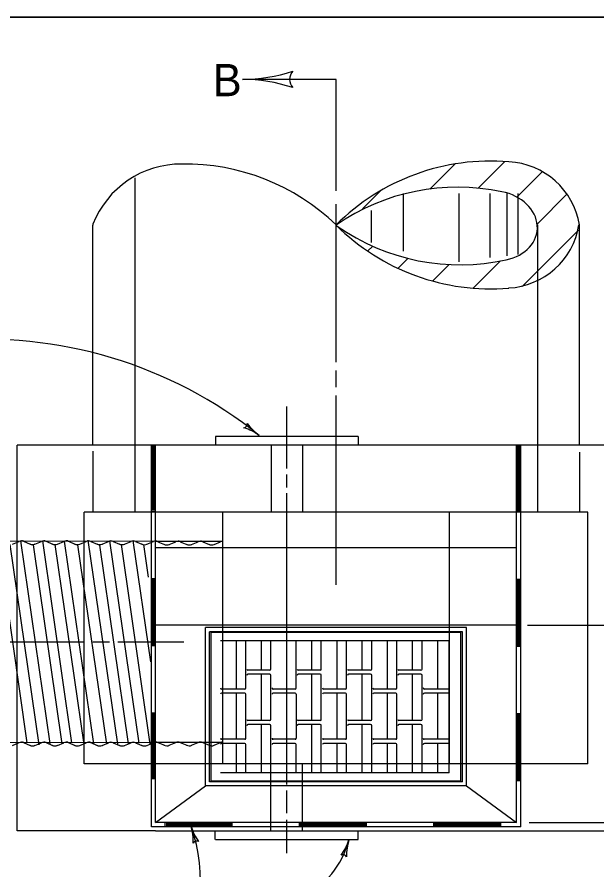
# Model space of a CAD drawing. Extents: x 1007 to 1035.5, y 1000.5 to 1021.5.
# Drawn here: x 1011.13 to 1015.45, y 1015.15 to 1021.5 of the extents above; entities that cross this region are included whole.
import ezdxf

# ---------------------------------------------------------------- set-up
doc = ezdxf.new("R2010")
doc.units = 0
for name, color, linetype in [('Level 1', 7, 'Continuous'), ('Level 10', 7, 'Continuous'), ('Level 11', 7, 'Continuous')]:
    doc.layers.add(name, color=color, linetype=linetype)

msp = doc.modelspace()

# ---------------------------------------------------------------- linework, layer by layer
at = {"layer": 'Level 1'}
for p, q in [((1013.5103, 1021.0355), (1012.8125, 1021.0355)), ((1013.5103, 1020.2054), (1013.5103, 1021.0355)), ((1014.2083, 1020.2184), (1014.399, 1020.4092)), ((1014.5678, 1020.2244), (1014.7636, 1020.4201)), ((1014.8558, 1020.1589), (1015.0446, 1020.3476)), ((1012.0103, 1020.3014), (1012.0103, 1017.8103)), ((1013.7068, 1020.0704), (1013.8488, 1020.2124)), ((1014.0133, 1019.7558), (1014.0133, 1020.1848)), ((1014.4266, 1019.6763), (1014.4266, 1020.1848)), ((1014.657, 1019.7081), (1014.657, 1020.1848)), ((1014.7841, 1019.72), (1014.7841, 1020.1848)), ((1014.8676, 1019.7319), (1014.8676, 1020.1848)), ((1015.0078, 1019.9572), (1015.2323, 1020.1817)), ((1013.775, 1019.8193), (1013.775, 1020.0577)), ((1011.6978, 1018.3103), (1011.6978, 1019.9488)), ((1014.8973, 1019.4932), (1015.3157, 1019.9116)), ((1015.0103, 1019.9514), (1015.0103, 1017.8103)), ((1015.3228, 1018.3103), (1015.3228, 1019.9514)), ((1013.7454, 1019.7556), (1013.7832, 1019.7933)), ((1013.9709, 1019.6274), (1014.0464, 1019.7029)), ((1014.2291, 1019.5322), (1014.3533, 1019.6563)), ((1014.5338, 1019.4833), (1014.7342, 1019.6836)), ((1013.6736, 1018.3738), (1012.6111, 1018.3738)), ((1012.6111, 1018.3738), (1012.6111, 1018.3113)), ((1013.6749, 1018.3738), (1013.6749, 1018.3113)), ((1015.8853, 1018.3113), (1011.1353, 1018.3113)), ((1011.1353, 1017.5874), (1011.1353, 1018.3113)), ((1012.1353, 1015.4675), (1012.1353, 1018.3113)), ((1012.1353, 1018.3113), (1012.1665, 1018.3113)), ((1012.1422, 1017.8228), (1012.1422, 1018.3113)), ((1012.1505, 1017.8228), (1012.1505, 1018.3113)), ((1012.1565, 1017.8228), (1012.1565, 1018.3113)), ((1012.1613, 1017.8228), (1012.1613, 1018.3113)), ((1012.1665, 1015.4988), (1012.1665, 1018.3113)), ((1014.8541, 1015.4988), (1014.8541, 1018.3113)), ((1014.8541, 1018.3113), (1014.8853, 1018.3113)), ((1014.8574, 1017.817), (1014.8574, 1018.3113)), ((1014.8618, 1017.817), (1014.8618, 1018.3113)), ((1014.8644, 1017.817), (1014.8644, 1018.3113)), ((1014.8664, 1017.817), (1014.8664, 1018.3113)), ((1014.8703, 1017.817), (1014.8703, 1018.3113)), ((1014.8733, 1017.817), (1014.8733, 1018.3113)), ((1014.8773, 1017.817), (1014.8773, 1018.3113)), ((1014.88, 1017.817), (1014.88, 1018.3113)), ((1014.8826, 1017.817), (1014.8826, 1018.3113)), ((1014.8853, 1017.817), (1014.8853, 1018.3113)), ((1011.6978, 1018.2654), (1011.6978, 1017.8103)), ((1015.3228, 1018.2579), (1015.3228, 1017.8103)), ((1011.6353, 1015.9363), (1011.6353, 1017.8113)), ((1015.3853, 1017.8113), (1011.6353, 1017.8113)), ((1012.1353, 1017.8169), (1012.1665, 1017.8169)), ((1012.6666, 1015.9363), (1012.6666, 1017.8113)), ((1014.3541, 1015.9363), (1014.3541, 1017.8113)), ((1014.8543, 1017.8169), (1014.8854, 1017.8169)), ((1014.8853, 1015.4675), (1014.8853, 1017.817)), ((1014.8854, 1017.8169), (1014.8855, 1017.8169)), ((1015.3853, 1015.9363), (1015.3853, 1017.8113)), ((1008.3863, 1017.5998), (1012.1665, 1017.5959)), ((1011.2104, 1016.091), (1010.9925, 1017.5971)), ((1011.2978, 1016.0783), (1011.0822, 1017.5697)), ((1011.1013, 1017.5733), (1011.1499, 1017.5935)), ((1011.1353, 1016.0815), (1011.1353, 1017.5973)), ((1011.3797, 1016.0872), (1011.1613, 1017.5973)), ((1011.1835, 1017.594), (1011.2313, 1017.5733)), ((1011.4708, 1016.0853), (1011.2563, 1017.5683)), ((1011.2679, 1017.5731), (1011.3166, 1017.5933)), ((1011.5433, 1016.0913), (1011.3256, 1017.5967)), ((1011.3502, 1017.5938), (1011.3979, 1017.5732)), ((1011.6333, 1016.0808), (1011.418, 1017.5693)), ((1011.4346, 1017.5729), (1011.4833, 1017.5932)), ((1011.7058, 1016.0838), (1011.4872, 1017.5953)), ((1011.5168, 1017.5937), (1011.5646, 1017.573)), ((1011.8023, 1016.0832), (1011.5876, 1017.5671)), ((1011.6013, 1017.5728), (1011.6499, 1017.593)), ((1011.8843, 1016.0817), (1011.6644, 1017.6018)), ((1011.6835, 1017.5935), (1011.7313, 1017.5728)), ((1011.9639, 1016.0847), (1011.7498, 1017.5651)), ((1011.7679, 1017.5726), (1011.8166, 1017.5928)), ((1012.0442, 1016.0894), (1011.8263, 1017.5963)), ((1011.8502, 1017.5933), (1011.8979, 1017.5727)), ((1012.1269, 1016.0829), (1011.912, 1017.569)), ((1011.9346, 1017.5724), (1011.9833, 1017.5927)), ((1012.1297, 1016.6959), (1011.9988, 1017.601)), ((1012.0168, 1017.5932), (1012.0646, 1017.5725)), ((1012.114, 1017.326), (1012.0789, 1017.5688)), ((1012.1013, 1017.5723), (1012.1499, 1017.5925)), ((1012.1651, 1017.594), (1012.6666, 1017.594)), ((1012.1836, 1017.5911), (1012.2313, 1017.5705)), ((1012.268, 1017.5703), (1012.3167, 1017.5906)), ((1012.3503, 1017.5911), (1012.398, 1017.5705)), ((1012.4347, 1017.5703), (1012.4833, 1017.5906)), ((1012.5169, 1017.5911), (1012.5647, 1017.5705)), ((1012.6013, 1017.5703), (1012.65, 1017.5906)), ((1014.8541, 1017.5446), (1012.1665, 1017.5446)), ((1012.1353, 1017.3169), (1012.1665, 1017.3169)), ((1012.1422, 1016.8216), (1012.1422, 1017.3129)), ((1012.1494, 1016.8216), (1012.1494, 1017.3129)), ((1012.1528, 1016.8216), (1012.1528, 1017.3129)), ((1012.1588, 1016.8216), (1012.1588, 1017.3129)), ((1014.8541, 1017.3113), (1014.8853, 1017.3113)), ((1014.8541, 1017.3113), (1014.8853, 1017.3113)), ((1014.8541, 1017.3113), (1014.8853, 1017.3113)), ((1014.857, 1016.817), (1014.857, 1017.3113)), ((1014.8604, 1016.817), (1014.8604, 1017.3113)), ((1014.8643, 1016.817), (1014.8643, 1017.3113)), ((1014.8688, 1016.817), (1014.8688, 1017.3113)), ((1014.874, 1016.817), (1014.874, 1017.3113)), ((1014.8778, 1016.817), (1014.8778, 1017.3113)), ((1014.8807, 1016.817), (1014.8807, 1017.3113)), ((1014.8853, 1016.817), (1014.8853, 1017.3113)), ((1014.8553, 1016.9696), (1012.1665, 1016.9696)), ((1014.4826, 1016.9504), (1012.5373, 1016.9504)), ((1012.5373, 1015.7707), (1012.5373, 1016.9504)), ((1012.5686, 1015.802), (1012.5686, 1016.9192)), ((1014.4513, 1016.9192), (1012.5686, 1016.9192)), ((1012.5804, 1015.8058), (1012.5804, 1016.9152)), ((1014.4395, 1016.9152), (1012.5804, 1016.9152)), ((1014.4395, 1015.8058), (1014.4395, 1016.9152)), ((1014.4513, 1015.802), (1014.4513, 1016.9192)), ((1014.4826, 1015.7707), (1014.4826, 1016.9504)), ((1014.9363, 1016.9696), (1016.7246, 1016.9696)), ((1014.3535, 1016.8527), (1012.6507, 1016.8527)), ((1012.7679, 1016.4934), (1012.7679, 1016.8527)), ((1012.8379, 1016.5011), (1012.8379, 1016.8527)), ((1012.9554, 1016.6338), (1012.9554, 1016.8527)), ((1013.0254, 1016.6418), (1013.0254, 1016.8527)), ((1013.1429, 1016.4933), (1013.1429, 1016.8527)), ((1013.2129, 1016.5011), (1013.2129, 1016.8527)), ((1013.3303, 1016.6338), (1013.3303, 1016.8527)), ((1013.4004, 1016.6418), (1013.4004, 1016.8527)), ((1013.5178, 1016.4933), (1013.5178, 1016.8527)), ((1013.5879, 1016.5011), (1013.5879, 1016.8527)), ((1013.7053, 1016.6338), (1013.7053, 1016.8527)), ((1013.7754, 1016.6418), (1013.7754, 1016.8527)), ((1013.8928, 1016.4933), (1013.8928, 1016.8527)), ((1013.9629, 1016.5011), (1013.9629, 1016.8527)), ((1014.0803, 1016.634), (1014.0803, 1016.8527)), ((1014.1504, 1016.6418), (1014.1504, 1016.8527)), ((1014.2678, 1016.4934), (1014.2678, 1016.8527)), ((1014.3535, 1015.8683), (1014.3535, 1016.8527)), ((1012.1353, 1016.8169), (1012.1665, 1016.8169)), ((1014.8541, 1016.8113), (1014.8853, 1016.8113)), ((1013.0176, 1016.6339), (1012.8535, 1016.6339)), ((1013.0176, 1016.6027), (1012.8535, 1016.6027)), ((1012.9554, 1016.259), (1012.9554, 1016.6028)), ((1013.0254, 1016.2668), (1013.0254, 1016.5948)), ((1013.3926, 1016.6339), (1013.2285, 1016.6339)), ((1013.3926, 1016.6027), (1013.2285, 1016.6027)), ((1013.3303, 1016.2589), (1013.3303, 1016.6026)), ((1013.4004, 1016.2668), (1013.4004, 1016.5948)), ((1013.7676, 1016.6339), (1013.6035, 1016.6339)), ((1013.7676, 1016.6027), (1013.6035, 1016.6027)), ((1013.7053, 1016.259), (1013.7053, 1016.6028)), ((1013.7754, 1016.2668), (1013.7754, 1016.5948)), ((1014.1426, 1016.6339), (1013.9785, 1016.6339)), ((1014.1426, 1016.6027), (1013.9785, 1016.6027)), ((1014.0803, 1016.259), (1014.0803, 1016.6026)), ((1014.1504, 1016.2668), (1014.1504, 1016.5948)), ((1012.8301, 1016.4933), (1012.6582, 1016.4933)), ((1013.2051, 1016.4933), (1013.041, 1016.4933)), ((1013.5801, 1016.4933), (1013.416, 1016.4933)), ((1013.9551, 1016.4933), (1013.791, 1016.4933)), ((1014.3535, 1016.4933), (1014.1688, 1016.4933)), ((1012.8301, 1016.462), (1012.6582, 1016.462)), ((1012.7679, 1016.1183), (1012.7679, 1016.462)), ((1012.8379, 1016.1261), (1012.8379, 1016.4543)), ((1013.2051, 1016.462), (1013.041, 1016.462)), ((1013.1429, 1016.1182), (1013.1429, 1016.462)), ((1013.2129, 1016.4543), (1013.2129, 1016.1261)), ((1013.5801, 1016.462), (1013.416, 1016.462)), ((1013.5178, 1016.1183), (1013.5178, 1016.462)), ((1013.5879, 1016.1261), (1013.5879, 1016.4543)), ((1013.9551, 1016.462), (1013.791, 1016.462)), ((1013.8928, 1016.1183), (1013.8928, 1016.462)), ((1013.9629, 1016.1261), (1013.9629, 1016.4543)), ((1014.3535, 1016.462), (1014.1688, 1016.462)), ((1014.2678, 1016.1183), (1014.2678, 1016.462)), ((1012.1353, 1016.3169), (1012.1665, 1016.3169)), ((1012.1422, 1015.8218), (1012.1422, 1016.3135)), ((1012.1446, 1015.8218), (1012.1446, 1016.3135)), ((1012.1507, 1015.8218), (1012.1507, 1016.3135)), ((1012.1594, 1015.8218), (1012.1594, 1016.3135)), ((1014.8541, 1016.3113), (1014.8853, 1016.3113)), ((1014.8541, 1016.3113), (1014.8853, 1016.3113)), ((1014.859, 1015.817), (1014.859, 1016.3113)), ((1014.8663, 1015.817), (1014.8663, 1016.3113)), ((1014.8703, 1015.817), (1014.8703, 1016.3113)), ((1014.8746, 1015.817), (1014.8746, 1016.3113)), ((1014.8808, 1015.817), (1014.8808, 1016.3113)), ((1014.8853, 1015.817), (1014.8853, 1016.3113)), ((1013.0176, 1016.2589), (1012.8535, 1016.2589)), ((1013.0176, 1016.2277), (1012.8535, 1016.2277)), ((1012.9554, 1015.8683), (1012.9554, 1016.2276)), ((1013.0254, 1015.8683), (1013.0254, 1016.2198)), ((1013.3926, 1016.2589), (1013.2285, 1016.2589)), ((1013.3926, 1016.2277), (1013.2285, 1016.2277)), ((1013.3303, 1015.8683), (1013.3303, 1016.2276)), ((1013.4004, 1015.8683), (1013.4004, 1016.2198)), ((1013.7676, 1016.2589), (1013.6035, 1016.2589)), ((1013.7676, 1016.2277), (1013.6035, 1016.2277)), ((1013.7053, 1015.8683), (1013.7053, 1016.2278)), ((1013.7754, 1015.8683), (1013.7754, 1016.2198)), ((1014.1426, 1016.2589), (1013.9785, 1016.2589)), ((1014.1426, 1016.2277), (1013.9785, 1016.2277)), ((1014.0803, 1015.8683), (1014.0803, 1016.2275)), ((1014.1504, 1015.8683), (1014.1504, 1016.2198)), ((1008.3848, 1016.0998), (1012.1665, 1016.0959)), ((1011.1013, 1016.0733), (1011.1499, 1016.0935)), ((1011.1835, 1016.094), (1011.2313, 1016.0733)), ((1011.2679, 1016.0731), (1011.3166, 1016.0933)), ((1011.3502, 1016.0938), (1011.3979, 1016.0732)), ((1011.4346, 1016.0729), (1011.4833, 1016.0932)), ((1011.5168, 1016.0937), (1011.5646, 1016.073)), ((1011.6013, 1016.0728), (1011.6499, 1016.093)), ((1011.6835, 1016.0935), (1011.7313, 1016.0728)), ((1011.7679, 1016.0726), (1011.8166, 1016.0928)), ((1011.8502, 1016.0933), (1011.8979, 1016.0727)), ((1011.9346, 1016.0724), (1011.9833, 1016.0927)), ((1012.0168, 1016.0932), (1012.0646, 1016.0725)), ((1012.1013, 1016.0723), (1012.1499, 1016.0925)), ((1012.1629, 1016.0973), (1012.6666, 1016.0973)), ((1012.1836, 1016.0944), (1012.2313, 1016.0738)), ((1012.268, 1016.0736), (1012.3167, 1016.0939)), ((1012.3503, 1016.0944), (1012.398, 1016.0738)), ((1012.4347, 1016.0736), (1012.4833, 1016.0939)), ((1012.5169, 1016.0944), (1012.5647, 1016.0738)), ((1012.6013, 1016.0736), (1012.65, 1016.0939)), ((1012.8301, 1016.1183), (1012.6582, 1016.1183)), ((1012.8301, 1016.087), (1012.6582, 1016.087)), ((1012.7679, 1015.8683), (1012.7679, 1016.0869)), ((1013.2051, 1016.1183), (1013.041, 1016.1183)), ((1013.2051, 1016.087), (1013.041, 1016.087)), ((1013.1429, 1015.8683), (1013.1429, 1016.0872)), ((1013.5801, 1016.1183), (1013.416, 1016.1183)), ((1013.5801, 1016.087), (1013.416, 1016.087)), ((1013.5178, 1015.8683), (1013.5178, 1016.087)), ((1013.9551, 1016.1183), (1013.791, 1016.1183)), ((1013.9551, 1016.087), (1013.791, 1016.087)), ((1013.8928, 1015.8683), (1013.8928, 1016.0869)), ((1014.3535, 1016.1183), (1014.166, 1016.1183)), ((1014.3535, 1016.087), (1014.1688, 1016.087)), ((1014.2678, 1015.8683), (1014.2678, 1016.087)), ((1011.1353, 1015.4363), (1011.1353, 1016.0835)), ((1012.8379, 1015.8683), (1012.8379, 1016.0792)), ((1013.2129, 1015.8683), (1013.2129, 1016.0792)), ((1013.5879, 1015.8683), (1013.5879, 1016.0792)), ((1013.9629, 1015.8683), (1013.9629, 1016.0792)), ((1015.3853, 1015.9363), (1011.6353, 1015.9363)), ((1013.0252, 1015.4351), (1013.0252, 1015.9363)), ((1013.2595, 1015.4351), (1013.2595, 1015.9352)), ((1014.3535, 1015.8683), (1012.6507, 1015.8683)), ((1012.1665, 1015.4988), (1012.5373, 1015.7707)), ((1014.4826, 1015.7707), (1012.5373, 1015.7707)), ((1014.4513, 1015.802), (1012.5686, 1015.802)), ((1014.4395, 1015.8058), (1012.5804, 1015.8058)), ((1014.4826, 1015.7707), (1014.8541, 1015.4988)), ((1014.8541, 1015.8113), (1014.8853, 1015.8113)), ((1014.8853, 1015.4675), (1012.1353, 1015.4675)), ((1014.8541, 1015.4988), (1012.1665, 1015.4988)), ((1012.2374, 1015.4673), (1012.2374, 1015.4986)), ((1012.7329, 1015.4896), (1012.2438, 1015.4896)), ((1012.7329, 1015.4836), (1012.2438, 1015.4836)), ((1012.7329, 1015.4795), (1012.2438, 1015.4795)), ((1012.7329, 1015.4748), (1012.2438, 1015.4748)), ((1012.7329, 1015.4723), (1012.2438, 1015.4723)), ((1012.7374, 1015.4673), (1012.7374, 1015.4986)), ((1013.2374, 1015.4673), (1013.2374, 1015.4986)), ((1013.7282, 1015.4927), (1013.24, 1015.4927)), ((1013.7282, 1015.4887), (1013.24, 1015.4887)), ((1013.7282, 1015.4813), (1013.24, 1015.4813)), ((1013.7282, 1015.4772), (1013.24, 1015.4772)), ((1013.7282, 1015.4723), (1013.24, 1015.4723)), ((1013.7374, 1015.4673), (1013.7374, 1015.4986)), ((1014.2374, 1015.4673), (1014.2374, 1015.4986)), ((1014.7313, 1015.4905), (1014.2415, 1015.4905)), ((1014.7313, 1015.4841), (1014.2415, 1015.4841)), ((1014.7313, 1015.4803), (1014.2415, 1015.4803)), ((1014.7313, 1015.4745), (1014.2415, 1015.4745)), ((1014.7313, 1015.4723), (1014.2415, 1015.4723)), ((1014.7374, 1015.4673), (1014.7374, 1015.4986)), ((1014.8853, 1015.4675), (1014.8853, 1015.4675)), ((1014.9477, 1015.4988), (1017.8541, 1015.4988)), ((1012.1665, 1015.4363), (1011.1353, 1015.4363)), ((1012.1665, 1015.4363), (1014.8541, 1015.4363)), ((1012.6098, 1015.3708), (1012.6098, 1015.4333)), ((1013.6736, 1015.3708), (1013.6736, 1015.4333)), ((1014.8541, 1015.4363), (1015.8853, 1015.4363)), ((1012.6111, 1015.3726), (1013.6736, 1015.3726))]:
    msp.add_line(p, q, dxfattribs=at)
for points in [[(1013.5103, 1018.9295), (1013.5103, 1020.1063)], [(1013.5103, 1018.742), (1013.5103, 1018.867)], [(1013.5103, 1017.2702), (1013.5103, 1018.6795)], [(1013.143, 1018.1362), (1013.143, 1018.5975)], [(1013.0258, 1018.3113), (1013.0258, 1017.811)], [(1013.2602, 1018.3113), (1013.2602, 1017.811)], [(1013.143, 1017.9938), (1013.143, 1018.0908)], [(1013.143, 1015.7821), (1013.143, 1017.9535)], [(1009.6353, 1016.8446), (1011.6353, 1016.8446)], [(1011.6978, 1016.8446), (1011.8228, 1016.8446)], [(1011.8853, 1016.8446), (1012.3758, 1016.8446)], [(1013.143, 1015.5688), (1013.143, 1015.7376)], [(1013.143, 1015.27), (1013.143, 1015.5191)]]:
    msp.add_lwpolyline(points, dxfattribs=at)
for centre, radius, start, end in [((1012.8125, 1022.2074), 1.1719, 270, 288.66878), ((1013.2581, 1021.0354), 0.0938, 138.7746, 220.89129), ((1012.8125, 1022.2074), 1.1719, 269.98778, 270), ((1012.8125, 1019.8636), 1.1719, 71.34716, 89.99389), ((1014.659, 1018.8018), 1.625, 85.11934, 135.02806), ((1014.7694, 1019.8608), 0.5608, 9.2943, 87.14828), ((1012.3551, 1019.701), 0.7035, 89.47156, 158.69727), ((1012.3851, 1018.7813), 1.6233, 46.13113, 90.82894), ((1014.4162, 1018.6369), 1.5957, 78.11852, 124.5936), ((1011.7134, 1019.9487), 0.0157, 150.35164, 180), ((1014.659, 1021.1011), 1.6259, 225.09955, 274.87692), ((1014.4341, 1021.2496), 1.5957, 235.0257, 282.42903), ((1014.7661, 1020.0414), 0.5608, 272.85172, 350.7057), ((1010.8982, 1015.8376), 3.2617, 51.29344, 95.22094), ((1012.8175, 1018.4699), 0.0312, 282.95463, 5.07132), ((1012.7093, 1018.0662), 0.3906, 54.18003, 72.84881), ((1013.1665, 1018.6997), 0.3906, 215.52719, 234.17392), ((1012.7093, 1018.0662), 0.3906, 54.16781, 54.18003), ((1011.1665, 1017.5539), 0.043, 89.9419, 115.79917), ((1011.1664, 1017.5546), 0.043, 65.35306, 89.9419), ((1011.2498, 1017.6163), 0.0469, 242.76262, 294.96803), ((1011.3331, 1017.5538), 0.043, 89.9419, 115.79917), ((1011.3331, 1017.5544), 0.043, 65.35306, 89.9419), ((1011.4165, 1017.6162), 0.0469, 242.76262, 294.96803), ((1011.4998, 1017.5536), 0.043, 89.9419, 115.79917), ((1011.4998, 1017.5542), 0.043, 65.35306, 89.9419), ((1011.5831, 1017.616), 0.0469, 242.76262, 294.96803), ((1011.6665, 1017.5534), 0.043, 89.9419, 115.79917), ((1011.6664, 1017.554), 0.043, 65.35306, 89.9419), ((1011.7498, 1017.6158), 0.0469, 242.76262, 294.96803), ((1011.8331, 1017.5533), 0.043, 89.9419, 115.79917), ((1011.8331, 1017.5539), 0.043, 65.35306, 89.9419), ((1011.9165, 1017.6157), 0.0469, 242.76262, 294.96803), ((1011.9998, 1017.5531), 0.043, 89.9419, 115.79917), ((1011.9998, 1017.5537), 0.043, 65.35306, 89.9419), ((1012.0831, 1017.6155), 0.0469, 242.76262, 294.96803), ((1012.1665, 1017.5529), 0.043, 89.9419, 115.79917), ((1012.1666, 1017.5516), 0.043, 65.41117, 90), ((1012.2499, 1017.6135), 0.0469, 242.82072, 295.02613), ((1012.3333, 1017.551), 0.043, 90, 115.85727), ((1012.3332, 1017.5516), 0.043, 65.41117, 90), ((1012.4165, 1017.6135), 0.0469, 242.82072, 295.02613), ((1012.4999, 1017.551), 0.043, 90, 115.85727), ((1012.4999, 1017.5516), 0.043, 65.41117, 90), ((1012.5832, 1017.6135), 0.0469, 242.82072, 295.02613), ((1012.6666, 1017.551), 0.043, 90, 115.85727), ((1012.8535, 1016.6417), 0.00781, 180, 270), ((1012.8535, 1016.5948), 0.00781, 90, 180), ((1013.0176, 1016.6417), 0.00781, 270, 0), ((1013.0176, 1016.5948), 0.00781, 0, 90), ((1013.2285, 1016.6417), 0.00781, 180, 270), ((1013.2285, 1016.5948), 0.00781, 90, 180), ((1013.3926, 1016.6417), 0.00781, 270, 0), ((1013.3926, 1016.5948), 0.00781, 0, 90), ((1013.6035, 1016.6417), 0.00781, 180, 270), ((1013.6035, 1016.5948), 0.00781, 90, 180), ((1013.7676, 1016.6417), 0.00781, 270, 0), ((1013.7676, 1016.5948), 0.00781, 0, 90), ((1013.9785, 1016.6417), 0.00781, 180, 270), ((1013.9785, 1016.5948), 0.00781, 90, 180), ((1014.1426, 1016.6417), 0.00781, 270, 0), ((1014.1426, 1016.5948), 0.00781, 0, 90), ((1012.6582, 1016.5011), 0.00781, 180, 270), ((1012.8301, 1016.5011), 0.00781, 270, 0), ((1013.041, 1016.5011), 0.00781, 180, 270), ((1013.2051, 1016.5011), 0.00781, 270, 0), ((1013.416, 1016.5011), 0.00781, 180, 270), ((1013.5801, 1016.5011), 0.00781, 270, 0), ((1013.791, 1016.5011), 0.00781, 180, 270), ((1013.9551, 1016.5011), 0.00781, 270, 0), ((1014.1687, 1016.5038), 0.0105, 180, 270), ((1012.6582, 1016.4542), 0.00781, 90, 180), ((1012.8301, 1016.4542), 0.00781, 0, 90), ((1013.041, 1016.4542), 0.00781, 90, 180), ((1013.2051, 1016.4542), 0.00781, 0, 90), ((1013.416, 1016.4542), 0.00781, 90, 180), ((1013.5801, 1016.4542), 0.00781, 0, 90), ((1013.791, 1016.4542), 0.00781, 90, 180), ((1013.9551, 1016.4542), 0.00781, 0, 90), ((1014.1687, 1016.4515), 0.0105, 90, 180), ((1012.8535, 1016.2667), 0.00781, 180, 270), ((1012.8535, 1016.2198), 0.00781, 90, 180), ((1013.0176, 1016.2667), 0.00781, 270, 0), ((1013.0176, 1016.2198), 0.00781, 0, 90), ((1013.2285, 1016.2667), 0.00781, 180, 270), ((1013.2285, 1016.2198), 0.00781, 90, 180), ((1013.3926, 1016.2667), 0.00781, 270, 0), ((1013.3926, 1016.2198), 0.00781, 0, 90), ((1013.6035, 1016.2667), 0.00781, 180, 270), ((1013.6035, 1016.2198), 0.00781, 90, 180), ((1013.7676, 1016.2667), 0.00781, 270, 0), ((1013.7676, 1016.2198), 0.00781, 0, 90), ((1013.9785, 1016.2667), 0.00781, 180, 270), ((1013.9785, 1016.2198), 0.00781, 90, 180), ((1014.1426, 1016.2667), 0.00781, 270, 0), ((1014.1426, 1016.2198), 0.00781, 0, 90), ((1011.1665, 1016.0539), 0.043, 89.94192, 115.79919), ((1011.1664, 1016.0546), 0.043, 65.35309, 89.94192), ((1011.3331, 1016.0538), 0.043, 89.94192, 115.79919), ((1011.3331, 1016.0544), 0.043, 65.35309, 89.94192), ((1011.4998, 1016.0536), 0.043, 89.94192, 115.79919), ((1011.4998, 1016.0542), 0.043, 65.35309, 89.94192), ((1011.6665, 1016.0534), 0.043, 89.94192, 115.79919), ((1011.6664, 1016.054), 0.043, 65.35309, 89.94192), ((1011.8331, 1016.0533), 0.043, 89.94192, 115.79919), ((1011.8331, 1016.0539), 0.043, 65.35309, 89.94192), ((1011.9998, 1016.0531), 0.043, 89.94192, 115.79919), ((1011.9998, 1016.0537), 0.043, 65.35309, 89.94192), ((1012.1665, 1016.0529), 0.043, 89.94192, 115.79919), ((1012.1666, 1016.055), 0.043, 65.41117, 90), ((1012.3333, 1016.0543), 0.043, 90, 115.85727), ((1012.3332, 1016.055), 0.043, 65.41117, 90), ((1012.4999, 1016.0543), 0.043, 90, 115.85727), ((1012.4999, 1016.055), 0.043, 65.41117, 90), ((1012.6666, 1016.0543), 0.043, 90, 115.85727), ((1012.6582, 1016.1261), 0.00781, 180, 270), ((1012.6582, 1016.0792), 0.00781, 90, 180), ((1012.8301, 1016.1261), 0.00781, 270, 0), ((1012.8301, 1016.0792), 0.00781, 0, 90), ((1013.041, 1016.1261), 0.00781, 180, 270), ((1013.041, 1016.0792), 0.00781, 90, 180), ((1013.2051, 1016.1261), 0.00781, 270, 0), ((1013.2051, 1016.0792), 0.00781, 0, 90), ((1013.416, 1016.1261), 0.00781, 180, 270), ((1013.416, 1016.0792), 0.00781, 90, 180), ((1013.5801, 1016.1261), 0.00781, 270, 0), ((1013.5801, 1016.0792), 0.00781, 0, 90), ((1013.791, 1016.1261), 0.00781, 180, 270), ((1013.791, 1016.0792), 0.00781, 90, 180), ((1013.9551, 1016.1261), 0.00781, 270, 0), ((1013.9551, 1016.0792), 0.00781, 0, 90), ((1014.166, 1016.1261), 0.00781, 180, 270), ((1014.1687, 1016.0765), 0.0105, 90, 180), ((1011.2498, 1016.1163), 0.0469, 242.76264, 294.96805), ((1011.4165, 1016.1162), 0.0469, 242.76264, 294.96805), ((1011.5831, 1016.116), 0.0469, 242.76264, 294.96805), ((1011.7498, 1016.1158), 0.0469, 242.76264, 294.96805), ((1011.9165, 1016.1157), 0.0469, 242.76264, 294.96805), ((1012.0831, 1016.1155), 0.0469, 242.76264, 294.96805), ((1012.2499, 1016.1168), 0.0469, 242.82072, 295.02613), ((1012.4165, 1016.1168), 0.0469, 242.82072, 295.02613), ((1012.5832, 1016.1168), 0.0469, 242.82072, 295.02613), ((1011.3324, 1015.0712), 1.168, 270.92796, 19.99347), ((1012.8036, 1015.5847), 0.3906, 196.99001, 197.00224), ((1012.8036, 1015.5847), 0.3906, 197.00224, 215.67102), ((1012.0564, 1015.3563), 0.3906, 358.34939, 16.99613), ((1012.4734, 1015.3284), 0.0312, 65.77683, 147.89353), ((1012.9465, 1015.545), 0.6829, 297.16929, 345.0527), ((1013.2347, 1015.4891), 0.3906, 323.41924, 342.06597), ((1013.978, 1015.2486), 0.3906, 162.07208, 180.74086), ((1013.978, 1015.2486), 0.3906, 162.05986, 162.07208), ((1013.5606, 1015.2275), 0.0312, 30.84668, 112.96337)]:
    msp.add_arc(centre, radius, start, end, dxfattribs=at)
msp.add_ellipse((1014.6802, 1019.9445), major_axis=(0.3284, -0.032), ratio=0.790413, start_param=5.089356, end_param=7.733514, dxfattribs=at)
at = {"layer": 'Level 10'}
msp.add_line((1007, 1021.5), (1035.5, 1021.5), dxfattribs=at)
at = {"layer": 'Level 11'}
msp.add_lwpolyline([(1007, 1000.5), (1035.5, 1000.5), (1035.5, 1021.5), (1007, 1021.5)], close=True, dxfattribs=at)

# ---------------------------------------------------------------- texts
at = {"layer": 'Level 1'}
msp.add_text('B', height=0.24, dxfattribs=at).set_placement((1012.5928, 1020.9102))

doc.saveas('drawing.dxf')
